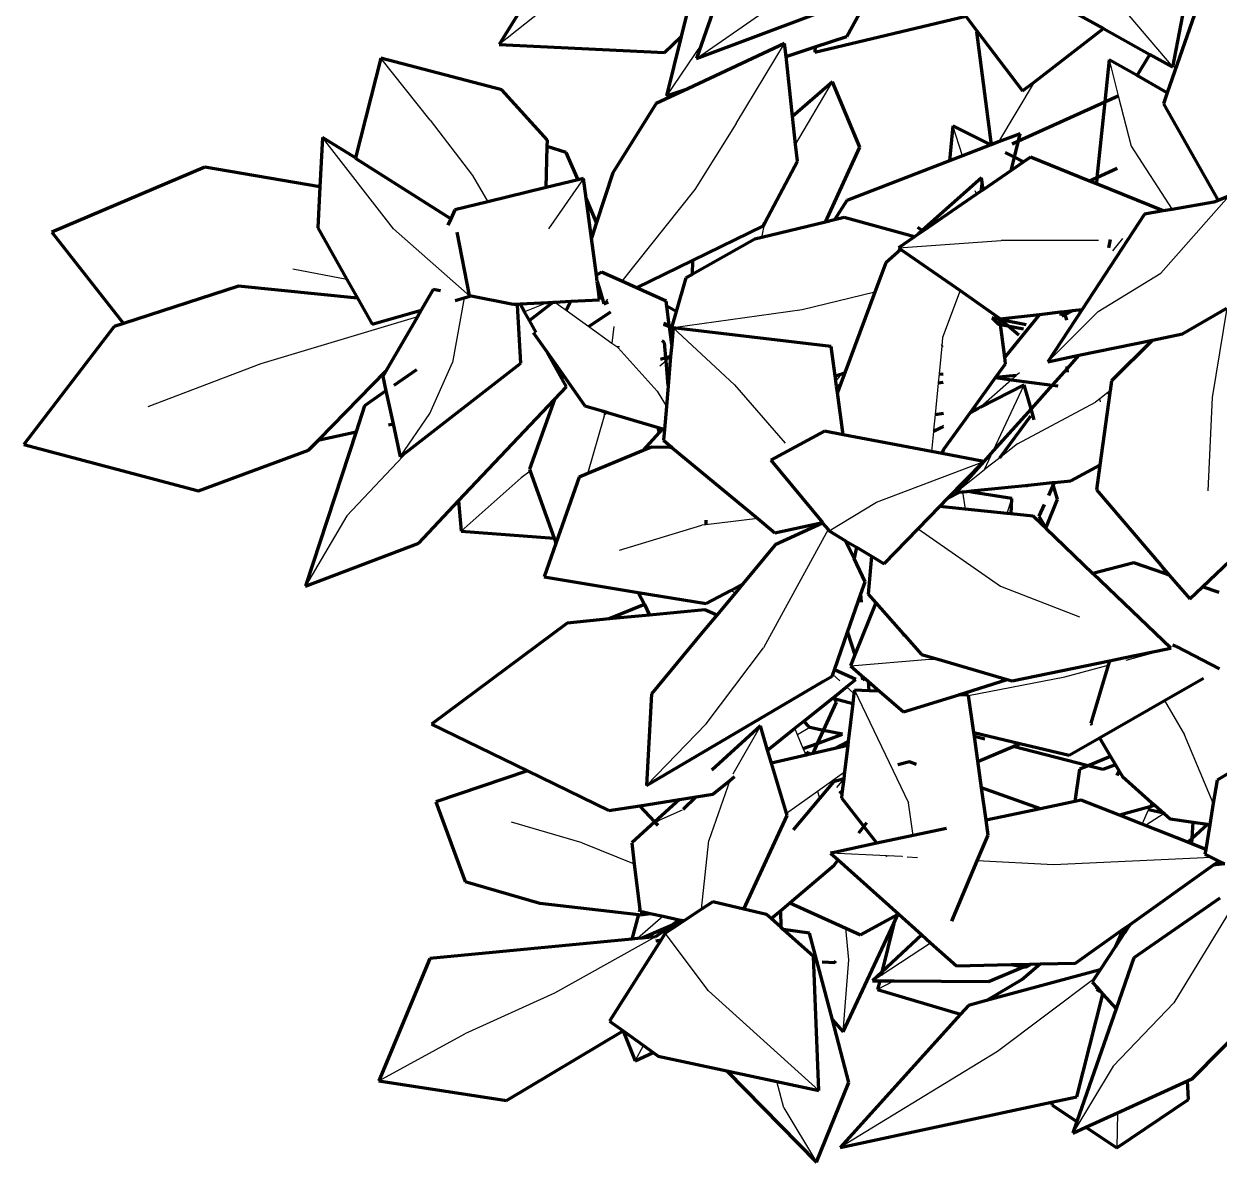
# Model space of a CAD drawing. Header units: millimetres. Extents: x 4307 to 31003, y 2809 to 20009.
# Drawn here: x 6774.8 to 6887.7, y 7797.3 to 7904.8 of the extents above; entities that cross this region are included whole.
import ezdxf

# ---------------------------------------------------------------- set-up
doc = ezdxf.new("R2010")
doc.units = ezdxf.units.MM
doc.layers.add('ProfileEdges', color=7, linetype='Continuous')

msp = doc.modelspace()

# ---------------------------------------------------------------- linework, layer by layer
for p, q in [((6833.37, 7913.73), (6819.74, 7902.9)), ((6872.48, 7913.52), (6883.36, 7900.75)), ((6838.38, 7901.56), (6844.64, 7905.93)), ((6838.85, 7902.92), (6835.52, 7898.05)), ((6842.12, 7895.42), (6846.68, 7902.99)), ((6813.22, 7895.76), (6808.54, 7901.61)), ((6877.33, 7901.45), (6878.2, 7898.06)), ((6847.73, 7893.44), (6851.22, 7899.38)), ((6870.25, 7899.35), (6866.9, 7893.69)), ((6878.2, 7898.06), (6879.41, 7893.28)), ((6813.22, 7895.76), (6817.22, 7890.51)), ((6842.12, 7895.42), (6838.21, 7889.21)), ((6863.48, 7892.37), (6862.59, 7895.22)), ((6809.75, 7885.47), (6803.05, 7894.1)), ((6847.73, 7893.44), (6847.72, 7893.42)), ((6879.41, 7893.28), (6883.28, 7887.32)), ((6817.22, 7890.51), (6818.67, 7888.04)), ((6827.69, 7890.23), (6824.37, 7885.48)), ((6865.28, 7890.29), (6865.14, 7888.98)), ((6838.21, 7889.21), (6831.32, 7880.53)), ((6864.64, 7889.09), (6864.81, 7888.75)), ((6882.23, 7881.3), (6888.66, 7888.58)), ((6816.95, 7879.11), (6809.75, 7885.47)), ((6844.53, 7884.65), (6844.83, 7886.05)), ((6857.44, 7883.7), (6867.13, 7884.38)), ((6876.34, 7884.37), (6867.13, 7884.38)), ((6877.7, 7883.41), (6878.62, 7884.58)), ((6805.34, 7880.7), (6800.24, 7881.66)), ((6876.29, 7877.68), (6882.23, 7881.3)), ((6863.26, 7879.64), (6861.61, 7875.22)), ((6816.43, 7878.97), (6815.33, 7872.85)), ((6824.33, 7878.53), (6822.11, 7877.65)), ((6824.98, 7878.56), (6826.05, 7877.79)), ((6829.97, 7878.84), (6829.62, 7878.39)), ((6855.21, 7879.5), (6848.33, 7877.84)), ((6826.05, 7877.79), (6828.21, 7876.24)), ((6848.33, 7877.84), (6836.15, 7876.13)), ((6871.55, 7872.92), (6876.29, 7877.68)), ((6872.84, 7877.25), (6873.13, 7877.61)), ((6873.13, 7877.61), (6873.18, 7877.68)), ((6888.46, 7877.99), (6887.07, 7869.56)), ((6812, 7877.18), (6797.2, 7872.72)), ((6828.21, 7876.24), (6830.38, 7874.68)), ((6830.55, 7876.24), (6830.38, 7874.68)), ((6836.15, 7876.13), (6835.99, 7876.13)), ((6836.15, 7876.13), (6841.96, 7870.74)), ((6861.61, 7875.22), (6861.53, 7874.44)), ((6830.38, 7874.68), (6830.93, 7874.29)), ((6830.93, 7874.29), (6830.98, 7874.25)), ((6834.66, 7870.14), (6830.98, 7874.25)), ((6861.53, 7874.39), (6861.27, 7871.77)), ((6861.53, 7874.44), (6861.53, 7874.39)), ((6861.62, 7874.35), (6861.53, 7874.39)), ((6835.49, 7873.02), (6834.89, 7872.5)), ((6835.92, 7873.41), (6835.49, 7873.02)), ((6797.2, 7872.72), (6786.54, 7868.65)), ((6813.17, 7868.03), (6815.33, 7872.85)), ((6851.53, 7871.08), (6852.08, 7871.78)), ((6861.27, 7871.77), (6861.19, 7870.91)), ((6868.86, 7871.88), (6868.56, 7871.61)), ((6841.96, 7870.74), (6846.75, 7865.24)), ((6861.19, 7870.91), (6860.9, 7867.94)), ((6868.12, 7871.22), (6865.19, 7868.62)), ((6866.4, 7864.5), (6869.31, 7870.74)), ((6868.56, 7871.61), (6868.12, 7871.22)), ((6834.66, 7870.14), (6835.52, 7868.69)), ((6877.21, 7870.01), (6876.45, 7869.41)), ((6877.29, 7870.08), (6877.21, 7870.01)), ((6877.43, 7870.19), (6877.29, 7870.08)), ((6887.07, 7869.56), (6886.65, 7860.72)), ((6868.67, 7865.16), (6876.06, 7869.1)), ((6876.45, 7869.41), (6876.06, 7869.1)), ((6876.53, 7869.13), (6876.45, 7869.41)), ((6810.37, 7863.95), (6813.17, 7868.03)), ((6828.09, 7862.37), (6829.63, 7867.73)), ((6829.65, 7867.85), (6829.61, 7867.82)), ((6829.61, 7867.82), (6829.63, 7867.73)), ((6829.69, 7868.22), (6829.65, 7867.85)), ((6829.96, 7868.13), (6829.65, 7867.85)), ((6860.9, 7867.94), (6860.75, 7866.47)), ((6860.74, 7866.32), (6860.56, 7864.45)), ((6860.75, 7866.47), (6860.74, 7866.32)), ((6861.7, 7866.89), (6860.75, 7866.47)), ((6868.67, 7865.16), (6867.02, 7863.85)), ((6805.35, 7858.37), (6811.15, 7864.55)), ((6865.58, 7862.73), (6866.4, 7864.5)), ((6867.02, 7863.85), (6865.58, 7862.73)), ((6855.36, 7859.65), (6865.49, 7863.51)), ((6865.58, 7862.73), (6865.56, 7862.7)), ((6816.14, 7856.93), (6821.81, 7861.97)), ((6822.65, 7862.58), (6821.81, 7861.97)), ((6865.56, 7862.7), (6862.89, 7860.58)), ((6863.48, 7860.64), (6863.73, 7858.99)), ((6864.61, 7860.75), (6864.53, 7860.58)), ((6850.88, 7856.95), (6855.36, 7859.65)), ((6867.7, 7858.58), (6868.15, 7860.01)), ((6805.35, 7858.37), (6801.42, 7851.73)), ((6831.08, 7855.11), (6838.86, 7857.49)), ((6839.25, 7857.53), (6838.86, 7857.49)), ((6844.16, 7858.1), (6839.25, 7857.53)), ((6850.79, 7857.06), (6844.69, 7845.91)), ((6859.29, 7857.13), (6867.07, 7851.71)), ((6871.09, 7857.69), (6870.98, 7857.56)), ((6882.25, 7853.63), (6882.6, 7852.91)), ((6867.07, 7851.71), (6874.53, 7848.82)), ((6841.6, 7851.32), (6842.04, 7851.1)), ((6839.29, 7838.72), (6844.69, 7845.91)), ((6878.94, 7844.73), (6882.85, 7845.8)), ((6883.17, 7845.86), (6883.22, 7845.9)), ((6852.9, 7844.18), (6860.37, 7844.81)), ((6860.37, 7844.81), (6861.28, 7844.78)), ((6873.14, 7843.15), (6877.24, 7844.27)), ((6851.91, 7842.77), (6851.23, 7843.36)), ((6854.21, 7843.05), (6854.09, 7842.86)), ((6864.07, 7841.4), (6873.14, 7843.15)), ((6853.24, 7841.59), (6852.54, 7842.21)), ((6853.28, 7841.88), (6858.38, 7831.25)), ((6882.56, 7840.92), (6884.47, 7837.67)), ((6839.29, 7838.72), (6833.64, 7832.88)), ((6844.4, 7838.53), (6841.81, 7833.97)), ((6847.91, 7837.67), (6847.65, 7838.29)), ((6849.07, 7838.38), (6847.91, 7837.67)), ((6848.45, 7836.38), (6847.91, 7837.67)), ((6887.18, 7831.23), (6884.47, 7837.67)), ((6848.68, 7835.84), (6848.45, 7836.38)), ((6848.71, 7835.77), (6848.68, 7835.84)), ((6848.77, 7836), (6848.83, 7835.8)), ((6841.51, 7833.36), (6839.52, 7827.7)), ((6849.78, 7832.36), (6852.35, 7834.19)), ((6852.27, 7833.52), (6851.6, 7832.7)), ((6846.85, 7830.28), (6849.78, 7832.36)), ((6849.78, 7832.36), (6849.98, 7831.65)), ((6858.84, 7828.15), (6858.38, 7831.25)), ((6881.18, 7830.88), (6881.35, 7831.29)), ((6834.85, 7829.6), (6837.04, 7830.58)), ((6880.47, 7829.23), (6881.05, 7830.58)), ((6882.55, 7830.23), (6880.78, 7829.11)), ((6881.05, 7830.58), (6881.18, 7830.88)), ((6827.58, 7827.46), (6820.89, 7829.43)), ((6834.47, 7829.4), (6834.85, 7829.6)), ((6827.58, 7827.46), (6832.49, 7825.49)), ((6838.85, 7821.2), (6839.52, 7827.7)), ((6856.33, 7826.23), (6851.02, 7826.5)), ((6857.79, 7826.18), (6856.33, 7826.23)), ((6857.79, 7826.18), (6857.83, 7826.14)), ((6859.23, 7826.07), (6858.25, 7826.12)), ((6872.09, 7825.4), (6864.89, 7825.78)), ((6887.02, 7826.08), (6872.09, 7825.4)), ((6890.69, 7824.27), (6883.46, 7812.36)), ((6835.22, 7820.55), (6832.79, 7818.42)), ((6839.49, 7813.5), (6835.42, 7818.94)), ((6852.75, 7816.41), (6852.48, 7819.41)), ((6878.97, 7819.25), (6878.67, 7819.32)), ((6878.81, 7819.02), (6878.83, 7819.17)), ((6834.48, 7818.58), (6824.96, 7813.26)), ((6855.8, 7814.97), (6860.47, 7818.04)), ((6852.23, 7809.62), (6852.75, 7816.41)), ((6854.99, 7814.44), (6855.8, 7814.97)), ((6857.02, 7814.43), (6855.46, 7813.61)), ((6875.93, 7814.62), (6866.81, 7807.76)), ((6824.96, 7813.26), (6816.49, 7809.43)), ((6849.91, 7804.08), (6839.49, 7813.5)), ((6877.71, 7806.36), (6883.46, 7812.36)), ((6808.35, 7805), (6816.49, 7809.43)), ((6832.56, 7806.89), (6833.35, 7808.33)), ((6866.81, 7807.76), (6851.94, 7798.68)), ((6877.71, 7806.36), (6873.91, 7800.05)), ((6846.62, 7802.43), (6845.95, 7804.93)), ((6846.62, 7802.43), (6849.7, 7797.31)), ((6878.14, 7801.98), (6878.08, 7798.67))]:
    msp.add_line(p, q)
at = {"layer": 'ProfileEdges', "lineweight": 211}
for p, q in [((6828.39, 7916.97), (6819.74, 7902.9)), ((6838.74, 7910.94), (6836.92, 7903.66)), ((6841.13, 7909.51), (6838.85, 7902.92)), ((6838.38, 7901.56), (6854.82, 7907.75)), ((6852.55, 7903.64), (6854.82, 7907.75)), ((6885.86, 7907.1), (6882.83, 7898.33)), ((6883.36, 7900.75), (6884.63, 7907.34)), ((6873.59, 7906.18), (6876.82, 7904.39)), ((6849.55, 7902.16), (6863.8, 7905.58)), ((6863.8, 7905.58), (6864.85, 7904.19)), ((6835.33, 7902.15), (6836.92, 7903.66)), ((6836.92, 7903.66), (6835.52, 7898.05)), ((6849.58, 7902.66), (6852.55, 7903.64)), ((6864.85, 7904.19), (6864.8, 7904.08)), ((6864.8, 7904.08), (6866.2, 7893.42)), ((6864.85, 7904.19), (6869.17, 7898.53)), ((6870.25, 7899.35), (6876.82, 7904.39)), ((6876.82, 7904.39), (6881.18, 7901.96)), ((6819.74, 7902.9), (6835.33, 7902.15)), ((6846.68, 7902.99), (6837.6, 7898.73)), ((6838.85, 7902.92), (6838.38, 7901.56)), ((6846.82, 7901.76), (6846.68, 7902.99)), ((6846.82, 7901.76), (6849.58, 7902.66)), ((6849.58, 7902.66), (6849.55, 7902.16)), ((6808.54, 7901.61), (6806.16, 7892.18)), ((6819.98, 7898.6), (6808.54, 7901.61)), ((6847.43, 7896.09), (6846.82, 7901.76)), ((6877.33, 7901.45), (6876.92, 7897.48)), ((6879.98, 7899.95), (6877.33, 7901.45)), ((6879.98, 7899.95), (6881.18, 7901.96)), ((6881.18, 7901.96), (6883.36, 7900.75)), ((6882.83, 7898.33), (6879.98, 7899.95)), ((6851.22, 7899.38), (6847.43, 7896.09)), ((6853.8, 7893.18), (6851.22, 7899.38)), ((6869.17, 7898.53), (6870.25, 7899.35)), ((6824.28, 7893.87), (6819.98, 7898.6)), ((6837.6, 7898.73), (6834.57, 7897.31)), ((6835.52, 7898.05), (6837.6, 7898.73)), ((6876.92, 7897.48), (6878.2, 7898.06)), ((6882.83, 7898.33), (6882.47, 7897.3)), ((6834.57, 7897.31), (6830.46, 7890.77)), ((6868.77, 7893.79), (6876.92, 7897.48)), ((6876.92, 7897.48), (6876.18, 7890.29)), ((6882.47, 7897.3), (6887.64, 7888.17)), ((6847.73, 7893.44), (6847.43, 7896.09)), ((6862.59, 7895.22), (6862.26, 7891.9)), ((6866.16, 7893.4), (6862.59, 7895.22)), ((6868.93, 7894.47), (6866.9, 7893.69)), ((6868.77, 7893.79), (6868.93, 7894.47)), ((6803.05, 7894.1), (6802.8, 7889.44)), ((6806.16, 7892.18), (6803.05, 7894.1)), ((6824.15, 7889.37), (6824.27, 7893.25)), ((6824.27, 7893.25), (6824.28, 7893.87)), ((6826.07, 7892.7), (6824.27, 7893.25)), ((6847.89, 7891.86), (6847.73, 7893.44)), ((6850.54, 7886.11), (6853.8, 7893.18)), ((6866.16, 7893.4), (6863.48, 7892.37)), ((6866.2, 7893.42), (6866.16, 7893.4)), ((6866.9, 7893.69), (6866.2, 7893.42)), ((6868.17, 7893.52), (6868.77, 7893.79)), ((6868.4, 7892.26), (6868.77, 7893.79)), ((6806.16, 7892.18), (6806.23, 7892.08)), ((6815.15, 7886.42), (6806.23, 7892.08)), ((6827.19, 7890.11), (6826.07, 7892.7)), ((6863.48, 7892.37), (6862.26, 7891.9)), ((6868.4, 7892.26), (6867.52, 7892.7)), ((6868.1, 7891), (6868.4, 7892.26)), ((6869.19, 7891.85), (6868.4, 7892.26)), ((6869.9, 7892.24), (6869.21, 7891.77)), ((6875.5, 7889.98), (6869.9, 7892.24)), ((6791.91, 7891.32), (6777.49, 7885.16)), ((6802.8, 7889.44), (6791.91, 7891.32)), ((6844.83, 7886.05), (6847.89, 7891.86)), ((6862.26, 7891.9), (6852.57, 7888.15)), ((6868.1, 7891), (6865.43, 7889.17)), ((6869.21, 7891.77), (6868.1, 7891)), ((6869.21, 7891.77), (6869.19, 7891.85)), ((6878.1, 7891.17), (6876.18, 7890.29)), ((6827.19, 7890.11), (6824.15, 7889.37)), ((6827.69, 7890.23), (6827.19, 7890.11)), ((6827.94, 7888.39), (6827.69, 7890.23)), ((6830.46, 7890.77), (6828.93, 7886.09)), ((6865.28, 7890.29), (6859.68, 7885.32)), ((6865.43, 7889.17), (6865.28, 7890.29)), ((6876.18, 7890.29), (6875.5, 7889.98)), ((6876.13, 7889.73), (6875.5, 7889.98)), ((6876.18, 7890.29), (6876.13, 7889.73)), ((6802.8, 7889.44), (6802.59, 7885.56)), ((6824.15, 7889.37), (6818.67, 7888.04)), ((6864.81, 7888.75), (6859.74, 7885.27)), ((6865.14, 7888.98), (6864.81, 7888.75)), ((6865.43, 7889.17), (6865.14, 7888.98)), ((6882.44, 7887.18), (6876.13, 7889.73)), ((6818.67, 7888.04), (6815.55, 7887.28)), ((6828.93, 7886.09), (6827.94, 7888.39)), ((6828.44, 7884.59), (6827.94, 7888.39)), ((6852.57, 7888.15), (6851.39, 7886.32)), ((6887.22, 7887.99), (6883.28, 7887.32)), ((6887.64, 7888.17), (6887.22, 7887.99)), ((6888.66, 7888.58), (6887.64, 7888.17)), ((6815.15, 7886.42), (6814.89, 7885.84)), ((6815.55, 7887.28), (6815.15, 7886.42)), ((6852.32, 7886.54), (6851.39, 7886.32)), ((6858.94, 7884.73), (6852.32, 7886.54)), ((6880.67, 7886.87), (6874.78, 7877.86)), ((6882.44, 7887.18), (6880.67, 7886.87)), ((6883.28, 7887.32), (6882.44, 7887.18)), ((6802.59, 7885.56), (6805.34, 7880.7)), ((6828.93, 7886.09), (6828.44, 7884.59)), ((6837.98, 7882.49), (6844.68, 7885.77)), ((6850.54, 7886.11), (6844.53, 7884.65)), ((6844.68, 7885.77), (6844.83, 7886.05)), ((6851.39, 7886.32), (6850.54, 7886.11)), ((6859.68, 7885.32), (6859.28, 7885.62)), ((6859.68, 7885.32), (6859.29, 7884.97)), ((6859.74, 7885.27), (6859.68, 7885.32)), ((6777.49, 7885.16), (6784.25, 7876.55)), ((6816.93, 7879.19), (6815.76, 7885.17)), ((6828.91, 7881.09), (6828.44, 7884.59)), ((6843.87, 7884.49), (6837.95, 7881.18)), ((6844.53, 7884.65), (6843.87, 7884.49)), ((6858.94, 7884.73), (6857.44, 7883.7)), ((6859.29, 7884.97), (6858.94, 7884.73)), ((6859.74, 7885.27), (6859.29, 7884.97)), ((6877.43, 7884.47), (6877.29, 7883.7)), ((6857.68, 7883.53), (6856.24, 7882.26)), ((6857.44, 7883.7), (6857.68, 7883.53)), ((6857.68, 7883.53), (6863.26, 7879.64)), ((6832.71, 7879.91), (6837.98, 7882.49)), ((6837.98, 7882.49), (6837.95, 7881.18)), ((6856.24, 7882.26), (6855.21, 7879.5)), ((6829.4, 7881.4), (6828.91, 7881.09)), ((6828.98, 7880.51), (6828.91, 7881.09)), ((6831.32, 7880.53), (6829.4, 7881.4)), ((6837.35, 7880.84), (6836.44, 7877.68)), ((6837.95, 7881.18), (6837.35, 7880.84)), ((6795.1, 7880.06), (6784.25, 7876.55)), ((6806.34, 7878.93), (6795.1, 7880.06)), ((6805.34, 7880.7), (6806.34, 7878.93)), ((6813.48, 7879.75), (6812.36, 7877.8)), ((6814.2, 7879.63), (6813.48, 7879.75)), ((6828.98, 7880.51), (6829.26, 7879.58)), ((6829.1, 7879.61), (6828.98, 7880.51)), ((6832.71, 7879.91), (6831.32, 7880.53)), ((6835.5, 7878.65), (6832.71, 7879.91)), ((6863.26, 7879.64), (6867, 7877.02)), ((6806.34, 7878.93), (6807.73, 7876.47)), ((6815.58, 7878.72), (6816.43, 7878.97)), ((6816.43, 7878.97), (6816.95, 7879.11)), ((6816.95, 7879.11), (6816.93, 7879.19)), ((6816.93, 7879.19), (6821.05, 7878.36)), ((6821.7, 7878.4), (6824.33, 7878.53)), ((6824.83, 7878.55), (6822.58, 7876.82)), ((6824.33, 7878.53), (6824.83, 7878.55)), ((6824.83, 7878.55), (6824.98, 7878.56)), ((6824.98, 7878.56), (6826.5, 7878.63)), ((6826.05, 7877.79), (6826.5, 7878.63)), ((6826.5, 7878.63), (6829.21, 7878.77)), ((6829.1, 7879.61), (6829.26, 7879.58)), ((6829.21, 7878.77), (6829.1, 7879.61)), ((6829.26, 7879.58), (6829.62, 7878.39)), ((6829.62, 7878.39), (6830.02, 7878.59)), ((6835.56, 7878.17), (6835.5, 7878.65)), ((6855.21, 7879.5), (6852.36, 7871.87)), ((6807.73, 7876.47), (6812.36, 7877.8)), ((6812.36, 7877.8), (6812, 7877.18)), ((6821.05, 7878.36), (6821.7, 7878.4)), ((6821.47, 7878.28), (6821.05, 7878.36)), ((6821.76, 7872.79), (6821.47, 7878.28)), ((6822.11, 7877.65), (6821.7, 7878.4)), ((6822.58, 7876.82), (6822.11, 7877.65)), ((6830.24, 7877.62), (6828.21, 7876.24)), ((6835.56, 7878.17), (6835.46, 7878.23)), ((6836.44, 7877.68), (6835.56, 7878.17)), ((6835.79, 7876.35), (6835.56, 7878.17)), ((6836.44, 7877.68), (6836.03, 7876.26)), ((6867.06, 7876.98), (6870.76, 7877.4)), ((6870.76, 7877.4), (6867.48, 7873.35)), ((6870.76, 7877.4), (6872.73, 7877.63)), ((6874.78, 7877.86), (6871.55, 7872.92)), ((6872.73, 7877.63), (6873.11, 7877.67)), ((6872.73, 7877.63), (6872.78, 7877.3)), ((6872.87, 7877.23), (6873.19, 7877.39)), ((6873.11, 7877.67), (6873.18, 7877.68)), ((6873.13, 7877.61), (6873.11, 7877.67)), ((6873.19, 7877.39), (6873.13, 7877.61)), ((6873.18, 7877.68), (6873.91, 7877.76)), ((6873.19, 7877.39), (6873.91, 7877.76)), ((6873.34, 7876.86), (6873.19, 7877.39)), ((6873.91, 7877.76), (6874.78, 7877.86)), ((6884.26, 7875.55), (6888.46, 7877.99)), ((6783.36, 7876.26), (6774.84, 7865.11)), ((6784.25, 7876.55), (6783.36, 7876.26)), ((6812, 7877.18), (6809.02, 7872.02)), ((6823.22, 7875.68), (6822.58, 7876.82)), ((6835.28, 7876.48), (6835.8, 7876.25)), ((6835.79, 7876.35), (6835.29, 7876.54)), ((6836.03, 7876.26), (6835.79, 7876.35)), ((6835.8, 7876.25), (6835.79, 7876.35)), ((6835.8, 7876.25), (6836, 7876.17)), ((6836.02, 7874.54), (6835.8, 7876.25)), ((6836.03, 7876.26), (6836, 7876.17)), ((6866.27, 7877.07), (6866.31, 7877.04)), ((6866.31, 7877.04), (6866.28, 7877.04)), ((6866.31, 7877.04), (6866.9, 7876.48)), ((6867.02, 7876.9), (6866.31, 7877.04)), ((6866.9, 7876.48), (6867.08, 7876.45)), ((6867, 7877.02), (6867.06, 7876.98)), ((6867.02, 7876.9), (6867, 7877.02)), ((6867.08, 7876.45), (6867.02, 7876.9)), ((6867.1, 7876.88), (6867.02, 7876.9)), ((6867.08, 7876.45), (6867.77, 7876.32)), ((6867.48, 7873.35), (6867.08, 7876.45)), ((6869.51, 7876.41), (6867.1, 7876.88)), ((6867.77, 7876.32), (6867.1, 7876.88)), ((6867.77, 7876.32), (6869.24, 7876.03)), ((6868.81, 7875.43), (6867.77, 7876.32)), ((6822.93, 7875.7), (6824.25, 7873.84)), ((6836, 7876.17), (6835.99, 7876.13)), ((6835.99, 7876.13), (6836.15, 7876.05)), ((6836.15, 7876.05), (6836.02, 7874.54)), ((6851.08, 7874.36), (6836.15, 7876.13)), ((6836.15, 7876.13), (6836.15, 7876.05)), ((6881.44, 7874.96), (6884.26, 7875.55)), ((6830.95, 7874.4), (6830.93, 7874.29)), ((6835.35, 7874.75), (6835.13, 7874.9)), ((6835.47, 7873.28), (6835.35, 7874.75)), ((6836.02, 7874.54), (6835.92, 7873.41)), ((6851.46, 7871.59), (6851.08, 7874.36)), ((6861.53, 7874.44), (6861.62, 7874.48)), ((6874.49, 7873.53), (6881.44, 7874.96)), ((6881.44, 7874.96), (6877.56, 7871.12)), ((6825.65, 7871.33), (6824.25, 7873.84)), ((6824.25, 7873.84), (6825.77, 7871.68)), ((6835.47, 7873.28), (6834.96, 7873.15)), ((6835.92, 7873.41), (6835.47, 7873.28)), ((6835.49, 7873.02), (6835.47, 7873.28)), ((6835.68, 7870.64), (6835.49, 7873.02)), ((6835.92, 7873.41), (6835.68, 7870.64)), ((6867.48, 7873.35), (6867.4, 7873.26)), ((6867.56, 7872.73), (6867.48, 7873.35)), ((6871.55, 7872.92), (6874.49, 7873.53)), ((6874.49, 7873.53), (6873.37, 7872.28)), ((6802.72, 7865.59), (6809.02, 7872.02)), ((6809.02, 7872.02), (6808.73, 7871.52)), ((6811.91, 7872.16), (6809.79, 7870.69)), ((6811.15, 7864.55), (6821.76, 7872.79)), ((6851.46, 7871.59), (6852.08, 7871.78)), ((6852.36, 7871.87), (6851.93, 7870.71)), ((6852.08, 7871.78), (6852.36, 7871.87)), ((6861.27, 7871.77), (6861.65, 7871.75)), ((6866.61, 7871.42), (6867.56, 7872.73)), ((6873.37, 7872.28), (6871.96, 7870.71)), ((6873.37, 7872.28), (6873.36, 7872.48)), ((6873.4, 7871.94), (6873.37, 7872.28)), ((6808.73, 7871.52), (6809.03, 7870.16)), ((6825.77, 7871.68), (6825.65, 7871.33)), ((6826.08, 7870.56), (6825.65, 7871.33)), ((6825.77, 7871.68), (6827.82, 7868.77)), ((6835.68, 7870.64), (6835.52, 7868.69)), ((6851.53, 7871.08), (6851.46, 7871.59)), ((6851.6, 7870.58), (6851.53, 7871.08)), ((6851.6, 7870.58), (6851.93, 7870.71)), ((6851.93, 7870.71), (6851.68, 7870.02)), ((6861.66, 7870.96), (6861.19, 7870.91)), ((6864.45, 7868.43), (6866.61, 7871.42)), ((6869.31, 7870.74), (6865.19, 7868.62)), ((6868.56, 7871.61), (6866.61, 7871.42)), ((6866.61, 7871.42), (6868.12, 7871.22)), ((6868.12, 7871.22), (6871.96, 7870.71)), ((6869.97, 7868.48), (6869.31, 7870.74)), ((6871.96, 7870.71), (6869.97, 7868.48)), ((6871.96, 7870.71), (6872.49, 7870.64)), ((6877.56, 7871.12), (6877.43, 7870.19)), ((6809.03, 7870.16), (6807.02, 7868.76)), ((6809.03, 7870.16), (6809.7, 7867.07)), ((6824.95, 7869.37), (6826.08, 7870.56)), ((6851.68, 7870.02), (6851.6, 7870.58)), ((6852.22, 7866.03), (6851.68, 7870.02)), ((6877.41, 7869.99), (6876.47, 7863.15)), ((6877.21, 7870.01), (6877.41, 7869.99)), ((6877.42, 7870.06), (6877.29, 7870.08)), ((6877.42, 7870.06), (6877.41, 7869.99)), ((6877.43, 7870.19), (6877.42, 7870.06)), ((6807.02, 7868.76), (6806.22, 7866.31)), ((6815.88, 7859.77), (6824.95, 7869.37)), ((6824.95, 7869.37), (6822.58, 7862.77)), ((6827.82, 7868.77), (6829.57, 7868.25)), ((6835.52, 7868.69), (6835.33, 7866.52)), ((6864.98, 7868.51), (6864.21, 7868.11)), ((6864.21, 7868.11), (6864.45, 7868.43)), ((6864.45, 7868.43), (6864.98, 7868.51)), ((6865.19, 7868.62), (6864.98, 7868.51)), ((6869.97, 7868.48), (6866.4, 7864.5)), ((6870.27, 7867.45), (6869.97, 7868.48)), ((6829.57, 7868.25), (6829.52, 7868.07)), ((6829.57, 7868.25), (6829.69, 7868.22)), ((6829.69, 7868.22), (6829.96, 7868.13)), ((6829.96, 7868.13), (6835.17, 7866.57)), ((6860.9, 7867.94), (6861.69, 7868.05)), ((6861.72, 7864.67), (6864.21, 7868.11)), ((6867.02, 7863.85), (6869.93, 7867.8)), ((6806.22, 7866.31), (6801.42, 7851.73)), ((6802.77, 7865.56), (6806.22, 7866.31)), ((6809.27, 7866.97), (6809.7, 7867.07)), ((6809.7, 7867.07), (6810.37, 7863.95)), ((6833.33, 7864.54), (6835.17, 7866.57)), ((6834.65, 7866.44), (6835.17, 7866.57)), ((6835.17, 7866.57), (6835.33, 7866.52)), ((6835.33, 7866.52), (6835.24, 7865.5)), ((6850.46, 7866.36), (6845.37, 7863.61)), ((6852.22, 7866.03), (6850.46, 7866.36)), ((6861.7, 7866.81), (6860.74, 7866.32)), ((6774.84, 7865.11), (6791.32, 7860.73)), ((6801.72, 7864.56), (6802.72, 7865.59)), ((6802.72, 7865.59), (6802.77, 7865.56)), ((6835.24, 7865.5), (6835.95, 7864.91)), ((6860.56, 7864.45), (6852.22, 7866.03)), ((6791.32, 7860.73), (6801.72, 7864.56)), ((6810.37, 7863.95), (6811.15, 7864.55)), ((6833.33, 7864.54), (6828.09, 7862.37)), ((6834.12, 7864.86), (6833.33, 7864.54)), ((6835.86, 7864.83), (6834.12, 7864.86)), ((6835.86, 7864.83), (6835.95, 7864.91)), ((6836.05, 7864.83), (6835.86, 7864.83)), ((6835.95, 7864.91), (6836.05, 7864.83)), ((6836.05, 7864.83), (6844.16, 7858.1)), ((6861.57, 7864.26), (6860.56, 7864.45)), ((6861.57, 7864.26), (6861.72, 7864.67)), ((6865.49, 7863.51), (6861.57, 7864.26)), ((6866.4, 7864.5), (6865.49, 7863.51)), ((6822.58, 7862.77), (6822.65, 7862.58)), ((6845.37, 7863.61), (6850.25, 7857.72)), ((6862.11, 7860.03), (6865.49, 7863.51)), ((6865.49, 7863.51), (6862.89, 7860.58)), ((6873.71, 7861.68), (6876.47, 7863.15)), ((6876.47, 7863.15), (6876.14, 7860.81)), ((6822.65, 7862.58), (6824.91, 7856.24)), ((6827.27, 7862.03), (6825.08, 7855.76)), ((6828.09, 7862.37), (6827.27, 7862.03)), ((6872.16, 7861.52), (6873.71, 7861.68)), ((6863.21, 7860.61), (6862.11, 7860.03)), ((6862.89, 7860.58), (6863.21, 7860.61)), ((6863.21, 7860.61), (6863.48, 7860.64)), ((6863.48, 7860.64), (6863.89, 7860.68)), ((6863.89, 7860.68), (6864.34, 7860.72)), ((6864.21, 7860.63), (6863.89, 7860.68)), ((6864.21, 7860.63), (6864.34, 7860.72)), ((6864.53, 7860.58), (6864.21, 7860.63)), ((6864.34, 7860.72), (6864.61, 7860.75)), ((6868.15, 7860.01), (6864.53, 7860.58)), ((6864.61, 7860.75), (6869.71, 7861.27)), ((6869.71, 7861.27), (6869.49, 7861.15)), ((6869.71, 7861.27), (6872, 7861.5)), ((6872.06, 7861.3), (6871.6, 7860.3)), ((6872, 7861.5), (6872.16, 7861.52)), ((6872.06, 7861.3), (6872, 7861.5)), ((6872.16, 7861.52), (6872.06, 7861.3)), ((6872.45, 7859.95), (6872.06, 7861.3)), ((6876.14, 7860.81), (6882.21, 7853.71)), ((6812.13, 7855.79), (6815.88, 7859.77)), ((6815.88, 7859.77), (6816.14, 7856.93)), ((6861.34, 7859.24), (6862.11, 7860.03)), ((6868.09, 7858.54), (6868.15, 7860.01)), ((6871.21, 7859.45), (6870.7, 7858.34)), ((6871.36, 7857.19), (6872.45, 7859.95)), ((6859.29, 7857.13), (6861.34, 7859.24)), ((6863.73, 7858.99), (6861.34, 7859.24)), ((6867.7, 7858.58), (6863.73, 7858.99)), ((6868.09, 7858.54), (6867.7, 7858.58)), ((6870.17, 7858.33), (6868.09, 7858.54)), ((6870.98, 7857.56), (6870.17, 7858.33)), ((6870.7, 7858.34), (6871.09, 7857.69)), ((6839.26, 7857.95), (6839.25, 7857.53)), ((6844.16, 7858.1), (6845.76, 7856.77)), ((6845.76, 7856.77), (6850.25, 7857.72)), ((6850.28, 7857.68), (6845.8, 7855.61)), ((6850.25, 7857.72), (6850.28, 7857.68)), ((6850.28, 7857.68), (6850.79, 7857.06)), ((6850.79, 7857.06), (6850.88, 7856.95)), ((6856.09, 7853.83), (6859.29, 7857.13)), ((6871.36, 7857.19), (6870.98, 7857.56)), ((6871.09, 7857.69), (6871.36, 7857.19)), ((6871.36, 7857.19), (6875.81, 7852.93)), ((6816.14, 7856.93), (6824.91, 7856.24)), ((6824.91, 7856.24), (6825.08, 7855.76)), ((6850.88, 7856.95), (6852.45, 7856.01)), ((6853.26, 7854.32), (6852.45, 7856.01)), ((6852.45, 7856.01), (6853.48, 7855.39)), ((6801.42, 7851.73), (6812.13, 7855.79)), ((6825.08, 7855.76), (6823.97, 7852.61)), ((6845.8, 7855.61), (6842.75, 7851.94)), ((6853.48, 7855.39), (6853.26, 7854.32)), ((6853.48, 7855.39), (6854.9, 7854.54)), ((6854.3, 7852.14), (6853.26, 7854.32)), ((6854.9, 7854.54), (6854.58, 7850.98)), ((6854.9, 7854.54), (6856.09, 7853.83)), ((6879.68, 7853.93), (6875.81, 7852.93)), ((6882.6, 7852.91), (6879.68, 7853.93)), ((6882.25, 7853.63), (6882.21, 7853.71)), ((6886.17, 7851.66), (6888.74, 7854.11)), ((6823.97, 7852.61), (6832.87, 7851.13)), ((6883.17, 7845.86), (6875.81, 7852.93)), ((6882.25, 7853.63), (6883.02, 7852.76)), ((6883.02, 7852.76), (6882.6, 7852.91)), ((6883.02, 7852.76), (6884.95, 7850.51)), ((6841.6, 7851.32), (6842.75, 7851.94)), ((6842.75, 7851.94), (6842.04, 7851.1)), ((6853.9, 7851), (6854.3, 7852.14)), ((6884.95, 7850.51), (6886.17, 7851.66)), ((6887.74, 7851.11), (6886.17, 7851.66)), ((6832.87, 7851.13), (6833.45, 7849.98)), ((6832.87, 7851.13), (6839.28, 7850.07)), ((6839.28, 7850.07), (6841.6, 7851.32)), ((6842.04, 7851.1), (6840.28, 7848.97)), ((6852.63, 7847.36), (6853.9, 7851)), ((6853.96, 7850.21), (6853.9, 7851)), ((6854.58, 7850.98), (6855.31, 7850.15)), ((6833.45, 7849.98), (6830.11, 7848.62)), ((6833.45, 7849.98), (6833.94, 7848.99)), ((6839.14, 7849.5), (6833.94, 7848.99)), ((6840.28, 7848.97), (6839.14, 7849.5)), ((6855.31, 7850.15), (6853.32, 7845.22)), ((6855.31, 7850.15), (6857.89, 7847.22)), ((6826.16, 7848.24), (6813.35, 7838.68)), ((6830.11, 7848.62), (6826.16, 7848.24)), ((6833.94, 7848.99), (6830.11, 7848.62)), ((6840.28, 7848.97), (6838.91, 7847.33)), ((6838.91, 7847.33), (6834.1, 7841.54)), ((6838.92, 7847.42), (6838.91, 7847.33)), ((6851.4, 7843.83), (6852.63, 7847.36)), ((6852.63, 7847.36), (6853.32, 7845.22)), ((6857.89, 7847.22), (6857.89, 7847.13)), ((6857.89, 7847.22), (6858.02, 7847.08)), ((6857.89, 7847.13), (6858.02, 7847.08)), ((6858.02, 7847.08), (6859.61, 7845.27)), ((6878.69, 7844.94), (6882.85, 7845.8)), ((6882.85, 7845.8), (6883.17, 7845.86)), ((6883.66, 7846.02), (6883.36, 7846.16)), ((6883.66, 7846.02), (6883.71, 7846.03)), ((6887.75, 7843.91), (6883.71, 7846.03)), ((6853.32, 7845.22), (6852.9, 7844.18)), ((6859.61, 7845.27), (6861.28, 7844.78)), ((6861.28, 7844.78), (6867.72, 7842.9)), ((6868.18, 7842.77), (6877.36, 7844.66)), ((6877.36, 7844.66), (6877.24, 7844.27)), ((6877.36, 7844.66), (6878.69, 7844.94)), ((6851.23, 7843.36), (6851.4, 7843.83)), ((6853.4, 7842.9), (6851.4, 7843.83)), ((6852.9, 7844.18), (6853.96, 7843.27)), ((6877.24, 7844.27), (6875.6, 7838.78)), ((6833.64, 7832.88), (6850.36, 7842.75)), ((6850.36, 7842.75), (6851.19, 7843.23)), ((6850.43, 7842.64), (6850.36, 7842.75)), ((6851.19, 7843.23), (6851.23, 7843.36)), ((6852.54, 7842.21), (6853.4, 7842.9)), ((6853.96, 7843.27), (6854.09, 7842.86)), ((6853.96, 7843.27), (6854.21, 7843.05)), ((6854.09, 7842.86), (6854.28, 7842.99)), ((6854.21, 7843.05), (6854.28, 7842.99)), ((6854.28, 7842.99), (6854.6, 7842.71)), ((6854.68, 7841.83), (6854.6, 7842.71)), ((6854.6, 7842.71), (6855.64, 7841.81)), ((6863.15, 7841.47), (6867.72, 7842.9)), ((6867.72, 7842.9), (6868.18, 7842.77)), ((6882.56, 7840.92), (6886.24, 7843.04)), ((6834.1, 7841.54), (6833.64, 7832.88)), ((6851.3, 7841.21), (6852.54, 7842.21)), ((6853.24, 7841.59), (6853.13, 7840.64)), ((6853.28, 7841.88), (6853.24, 7841.59)), ((6854.68, 7841.83), (6853.28, 7841.88)), ((6855.64, 7841.81), (6854.68, 7841.83)), ((6855.64, 7841.81), (6855.63, 7841.79)), ((6855.64, 7841.81), (6857.93, 7839.84)), ((6857.93, 7839.84), (6863.15, 7841.47)), ((6864.06, 7841.43), (6863.15, 7841.47)), ((6864.07, 7841.4), (6864.06, 7841.43)), ((6864.56, 7837.91), (6864.07, 7841.4)), ((6848.51, 7838.98), (6851.21, 7841.14)), ((6850.36, 7838.1), (6851.58, 7840.76)), ((6851.21, 7841.14), (6851.3, 7841.21)), ((6851.21, 7841.14), (6851.37, 7841.1)), ((6851.37, 7841.1), (6851.3, 7841.21)), ((6851.37, 7841.1), (6853.13, 7840.64)), ((6851.58, 7840.76), (6851.37, 7841.1)), ((6853.13, 7840.64), (6852.7, 7837.05)), ((6876.43, 7837.39), (6882.56, 7840.92)), ((6813.35, 7838.68), (6822.39, 7834.27)), ((6844.4, 7838.53), (6839.8, 7834.34)), ((6845.08, 7836.23), (6844.4, 7838.53)), ((6845.08, 7836.23), (6847.65, 7838.29)), ((6847.65, 7838.29), (6848.51, 7838.98)), ((6849.07, 7838.38), (6848.51, 7838.98)), ((6850.36, 7838.1), (6849.07, 7838.38)), ((6849.8, 7836.87), (6850.36, 7838.1)), ((6852.15, 7837.73), (6850.36, 7838.1)), ((6864.56, 7837.91), (6868.92, 7836.86)), ((6864.61, 7837.53), (6864.56, 7837.91)), ((6875.6, 7838.78), (6875.7, 7838.61)), ((6848.45, 7836.38), (6849.8, 7836.87)), ((6849.37, 7835.92), (6849.8, 7836.87)), ((6849.8, 7836.87), (6852.15, 7837.73)), ((6852.7, 7837.05), (6851.42, 7836.4)), ((6852.7, 7837.05), (6852.65, 7836.68)), ((6865.6, 7837.27), (6864.61, 7837.53)), ((6864.94, 7835.22), (6864.61, 7837.53)), ((6868.27, 7836.58), (6868.92, 7836.86)), ((6868.92, 7836.86), (6873.57, 7835.74)), ((6873.57, 7835.74), (6876.43, 7837.39)), ((6876.43, 7837.39), (6877.47, 7835.62)), ((6845.45, 7835.01), (6845.08, 7836.23)), ((6848.71, 7835.77), (6845.45, 7835.01)), ((6848.77, 7836), (6848.68, 7835.84)), ((6848.83, 7835.8), (6848.71, 7835.77)), ((6849.1, 7835.86), (6848.77, 7836)), ((6849.1, 7835.86), (6848.83, 7835.8)), ((6849.37, 7835.92), (6849.1, 7835.86)), ((6851.42, 7836.4), (6849.37, 7835.92)), ((6852.65, 7836.68), (6851.42, 7836.4)), ((6852.65, 7836.68), (6852.35, 7834.19)), ((6865.01, 7835.2), (6868.27, 7836.58)), ((6875.35, 7834.76), (6868.27, 7836.58)), ((6877.47, 7835.62), (6875.35, 7834.76)), ((6877.47, 7835.62), (6877.93, 7834.85)), ((6846.85, 7830.28), (6845.45, 7835.01)), ((6858.48, 7835.11), (6857.39, 7834.83)), ((6859.15, 7834.87), (6858.48, 7835.11)), ((6864.94, 7835.22), (6865.01, 7835.2)), ((6865.29, 7832.68), (6864.94, 7835.22)), ((6875.35, 7834.76), (6874.55, 7834.43)), ((6876.75, 7834.4), (6875.35, 7834.76)), ((6877.93, 7834.85), (6876.75, 7834.4)), ((6877.93, 7834.85), (6878.29, 7834.25)), ((6890.01, 7834.88), (6887.53, 7833.38)), ((6822.39, 7834.27), (6813.75, 7831.34)), ((6822.39, 7834.27), (6830.08, 7830.52)), ((6839.91, 7832.08), (6841.51, 7833.36)), ((6841.51, 7833.36), (6841.96, 7833.73)), ((6852.27, 7833.52), (6851.32, 7833.25)), ((6852.27, 7833.52), (6852.13, 7832.36)), ((6852.35, 7834.19), (6852.27, 7833.52)), ((6874.55, 7834.43), (6874.11, 7831.39)), ((6878.1, 7833.83), (6878.29, 7834.25)), ((6878.29, 7834.25), (6878.59, 7833.73)), ((6878.59, 7833.73), (6881.35, 7831.29)), ((6887.53, 7833.38), (6887.18, 7831.23)), ((6851.32, 7833.25), (6849.98, 7831.65)), ((6852.13, 7832.36), (6851.88, 7832.12)), ((6852.13, 7832.36), (6852.06, 7831.73)), ((6870.86, 7830.7), (6865.29, 7832.68)), ((6865.73, 7829.61), (6865.29, 7832.68)), ((6813.75, 7831.34), (6816.51, 7823.83)), ((6833, 7830.98), (6836.76, 7831.58)), ((6836.76, 7831.58), (6834.42, 7829.45)), ((6836.76, 7831.58), (6838.34, 7831.83)), ((6838.34, 7831.83), (6837.1, 7830.62)), ((6838.34, 7831.83), (6839.91, 7832.08)), ((6849.98, 7831.65), (6847.5, 7828.7)), ((6852.06, 7831.73), (6854.17, 7829.01)), ((6874.11, 7831.39), (6870.86, 7830.7)), ((6874.71, 7831.51), (6874.11, 7831.39)), ((6878.31, 7830.08), (6874.71, 7831.51)), ((6881.35, 7831.29), (6881.66, 7831.02)), ((6887.18, 7831.23), (6886.85, 7829.21)), ((6830.08, 7830.52), (6833, 7830.98)), ((6834.42, 7829.45), (6833, 7830.98)), ((6842.84, 7821.21), (6846.92, 7830.05)), ((6846.92, 7830.05), (6846.85, 7830.28)), ((6870.86, 7830.7), (6865.73, 7829.61)), ((6881.18, 7830.88), (6878.31, 7830.08)), ((6880.47, 7829.23), (6878.31, 7830.08)), ((6882.5, 7830.28), (6881.05, 7830.58)), ((6881.66, 7831.02), (6881.18, 7830.88)), ((6881.66, 7831.02), (6882.5, 7830.28)), ((6882.5, 7830.28), (6882.55, 7830.23)), ((6882.55, 7830.23), (6883.11, 7829.74)), ((6834.42, 7829.45), (6832.25, 7827.48)), ((6834.47, 7829.4), (6834.42, 7829.45)), ((6834.74, 7829.1), (6834.47, 7829.4)), ((6853.71, 7828.42), (6854.17, 7829.01)), ((6854.17, 7829.01), (6854.46, 7829.4)), ((6854.17, 7829.01), (6855.4, 7827.43)), ((6865.92, 7828.21), (6865.73, 7829.61)), ((6880.78, 7829.11), (6880.47, 7829.23)), ((6884.76, 7827.52), (6880.78, 7829.11)), ((6883.11, 7829.74), (6885.29, 7829.43)), ((6885.18, 7827.9), (6885.29, 7829.43)), ((6885.18, 7827.9), (6886.64, 7829.24)), ((6885.29, 7829.43), (6886.64, 7829.24)), ((6886.85, 7829.21), (6886.46, 7826.85)), ((6886.64, 7829.24), (6886.85, 7829.21)), ((6858.84, 7828.15), (6855.4, 7827.43)), ((6861.98, 7828.82), (6858.84, 7828.15)), ((6864.89, 7825.78), (6865.92, 7828.21)), ((6884.76, 7827.52), (6885.18, 7827.9)), ((6885.14, 7827.37), (6885.18, 7827.9)), ((6832.25, 7827.48), (6832.49, 7825.49)), ((6851.51, 7826.6), (6851.02, 7826.5)), ((6855.4, 7827.43), (6851.51, 7826.6)), ((6885.14, 7827.37), (6884.76, 7827.52)), ((6886.46, 7826.85), (6885.14, 7827.37)), ((6886.46, 7826.85), (6886.39, 7826.39)), ((6832.49, 7825.49), (6833.02, 7821.17)), ((6851.02, 7826.5), (6851.73, 7825.86)), ((6851.36, 7825.36), (6851.73, 7825.86)), ((6851.73, 7825.86), (6857.46, 7820.74)), ((6856.33, 7826.23), (6856.37, 7826.18)), ((6862.47, 7820.08), (6864.89, 7825.78)), ((6886.39, 7826.39), (6887.02, 7826.08)), ((6887.02, 7826.08), (6887.71, 7825.75)), ((6887.16, 7825.36), (6887.71, 7825.75)), ((6888.23, 7825.5), (6887.16, 7825.36)), ((6887.71, 7825.75), (6888.23, 7825.5)), ((6847.19, 7821.82), (6851.36, 7825.36)), ((6879.31, 7819.77), (6887.16, 7825.36)), ((6816.51, 7823.83), (6823.58, 7821.76)), ((6887.79, 7822.26), (6879.68, 7816.62)), ((6823.58, 7821.76), (6832.89, 7820.69)), ((6833.02, 7821.17), (6832.96, 7820.96)), ((6833.02, 7821.17), (6833.04, 7821)), ((6833.04, 7821), (6833.34, 7820.94)), ((6833.34, 7820.94), (6833.99, 7820.81)), ((6838.85, 7821.2), (6837.22, 7820.13)), ((6839.92, 7821.9), (6838.85, 7821.2)), ((6842.84, 7821.21), (6839.92, 7821.9)), ((6844.99, 7820.71), (6842.84, 7821.21)), ((6845.43, 7820.31), (6846.3, 7821.05)), ((6846.3, 7821.05), (6847.19, 7821.82)), ((6846.3, 7821.05), (6846.34, 7819.5)), ((6847.19, 7821.82), (6852.48, 7819.41)), ((6832.89, 7820.69), (6832.25, 7818.37)), ((6832.89, 7820.69), (6833.09, 7820.67)), ((6833.09, 7820.67), (6833.99, 7820.81)), ((6833.99, 7820.81), (6835.22, 7820.55)), ((6835.22, 7820.55), (6836.73, 7820.19)), ((6836.73, 7820.19), (6835.95, 7819.63)), ((6836.69, 7819.95), (6835.95, 7819.63)), ((6837.22, 7820.13), (6836.65, 7819.75)), ((6836.65, 7819.75), (6836.69, 7819.95)), ((6836.69, 7819.95), (6836.73, 7820.19)), ((6837.14, 7820.14), (6836.69, 7819.95)), ((6836.73, 7820.19), (6837.14, 7820.14)), ((6837.14, 7820.14), (6837.22, 7820.13)), ((6845.43, 7820.31), (6844.99, 7820.71)), ((6846.34, 7819.5), (6845.43, 7820.31)), ((6852.23, 7809.62), (6857, 7819.85)), ((6853.85, 7818.78), (6857.39, 7820.7)), ((6857, 7819.85), (6855.87, 7815.26)), ((6857, 7819.85), (6857.39, 7820.7)), ((6857.39, 7820.7), (6857.46, 7820.74)), ((6857.46, 7820.74), (6859.64, 7818.78)), ((6835.95, 7819.63), (6833.23, 7818.46)), ((6835.95, 7819.63), (6834.48, 7818.58)), ((6835.42, 7818.94), (6835.02, 7818.3)), ((6836.65, 7819.75), (6835.42, 7818.94)), ((6846.56, 7819.3), (6846.34, 7819.5)), ((6849.04, 7818.95), (6846.56, 7819.3)), ((6849.43, 7816.72), (6846.56, 7819.3)), ((6851.2, 7810.74), (6849.04, 7818.95)), ((6852.48, 7819.41), (6853.85, 7818.78)), ((6859.64, 7818.78), (6855.87, 7815.26)), ((6859.64, 7818.78), (6860.47, 7818.04)), ((6874.17, 7816.12), (6878.67, 7819.32)), ((6878.81, 7819.02), (6877.93, 7817.68)), ((6878.67, 7819.32), (6878.06, 7817.96)), ((6878.83, 7819.17), (6878.06, 7817.96)), ((6878.67, 7819.32), (6879.31, 7819.77)), ((6878.88, 7819.11), (6878.81, 7819.02)), ((6878.88, 7819.11), (6878.83, 7819.17)), ((6878.97, 7819.25), (6878.88, 7819.11)), ((6879.31, 7819.77), (6878.97, 7819.25)), ((6832.25, 7818.37), (6813.18, 7816.55)), ((6835.02, 7818.3), (6830.16, 7810.62)), ((6832.79, 7818.42), (6832.25, 7818.37)), ((6833.23, 7818.46), (6832.79, 7818.42)), ((6834.48, 7818.58), (6833.23, 7818.46)), ((6834.52, 7818.22), (6835.02, 7818.3)), ((6860.47, 7818.04), (6862.91, 7815.85)), ((6877.93, 7817.68), (6876.49, 7815.48)), ((6878.06, 7817.96), (6877.93, 7817.68)), ((6813.18, 7816.55), (6808.35, 7805)), ((6849.91, 7804.08), (6849.43, 7816.72)), ((6879.68, 7816.62), (6878, 7811.79)), ((6850.22, 7816.22), (6851.44, 7816.18)), ((6851.44, 7816.18), (6851.54, 7816.32)), ((6862.91, 7815.85), (6868.09, 7815.97)), ((6876.49, 7815.48), (6865.75, 7812.57)), ((6865.96, 7814.38), (6869.24, 7815.76)), ((6868.09, 7815.97), (6869.85, 7816.01)), ((6868.09, 7815.97), (6869.24, 7815.76)), ((6869.09, 7814.56), (6870.83, 7816.04)), ((6869.24, 7815.76), (6869.85, 7816.01)), ((6869.24, 7815.76), (6869.46, 7815.72)), ((6869.46, 7815.72), (6869.96, 7816.02)), ((6869.85, 7816.01), (6869.96, 7816.02)), ((6869.96, 7816.02), (6870.83, 7816.04)), ((6870.83, 7816.04), (6874.17, 7816.12)), ((6876.49, 7815.48), (6875.93, 7814.62)), ((6855.87, 7815.26), (6854.99, 7814.44)), ((6854.99, 7814.44), (6855.67, 7814.44)), ((6855.67, 7814.44), (6855.46, 7813.61)), ((6855.67, 7814.44), (6857.02, 7814.43)), ((6855.87, 7815.26), (6855.8, 7814.97)), ((6857.02, 7814.43), (6865.96, 7814.38)), ((6865.75, 7812.57), (6869.09, 7814.56)), ((6875.93, 7814.62), (6875.73, 7814.32)), ((6875.73, 7814.32), (6876.21, 7813.79)), ((6855.46, 7813.61), (6863.31, 7811.28)), ((6874.3, 7803.49), (6876.74, 7813.19)), ((6876.21, 7813.79), (6876.13, 7813.61)), ((6876.13, 7813.61), (6876.55, 7813.41)), ((6876.21, 7813.79), (6876.55, 7813.41)), ((6876.55, 7813.41), (6876.74, 7813.19)), ((6876.74, 7813.19), (6878, 7811.79)), ((6885.21, 7805.2), (6893.17, 7813.3)), ((6864.06, 7812.12), (6863.31, 7811.28)), ((6865.75, 7812.57), (6864.06, 7812.12)), ((6863.31, 7811.28), (6851.94, 7798.68)), ((6878, 7811.79), (6874.29, 7801.15)), ((6820.42, 7803.14), (6831.45, 7809.7)), ((6830.16, 7810.62), (6831.45, 7809.7)), ((6831.45, 7809.7), (6832.56, 7806.89)), ((6831.45, 7809.7), (6833.35, 7808.33)), ((6851.2, 7810.74), (6852.23, 7809.62)), ((6852.76, 7804.83), (6851.2, 7810.74)), ((6832.56, 7806.89), (6834.26, 7807.67)), ((6833.35, 7808.33), (6834.26, 7807.67)), ((6834.26, 7807.67), (6834.73, 7807.33)), ((6834.73, 7807.33), (6841.23, 7805.94)), ((6841.23, 7805.94), (6849.7, 7797.31)), ((6841.23, 7805.94), (6845.95, 7804.93)), ((6884.74, 7804.99), (6885.21, 7805.2)), ((6808.35, 7805), (6820.42, 7803.14)), ((6845.95, 7804.93), (6849.91, 7804.08)), ((6849.7, 7797.31), (6852.76, 7804.83)), ((6878.14, 7801.98), (6884.74, 7804.99)), ((6884.84, 7803.21), (6884.74, 7804.99)), ((6851.94, 7798.68), (6871.91, 7802.98)), ((6871.91, 7802.98), (6874.3, 7803.49)), ((6871.91, 7802.98), (6871.96, 7802.68)), ((6878.08, 7798.67), (6884.84, 7803.21)), ((6871.96, 7802.68), (6874.29, 7801.15)), ((6875.13, 7800.6), (6878.14, 7801.98)), ((6874.29, 7801.15), (6873.91, 7800.05)), ((6873.91, 7800.05), (6875.13, 7800.6)), ((6875.13, 7800.6), (6878.08, 7798.67))]:
    msp.add_line(p, q, dxfattribs=at)

doc.saveas('drawing.dxf')
